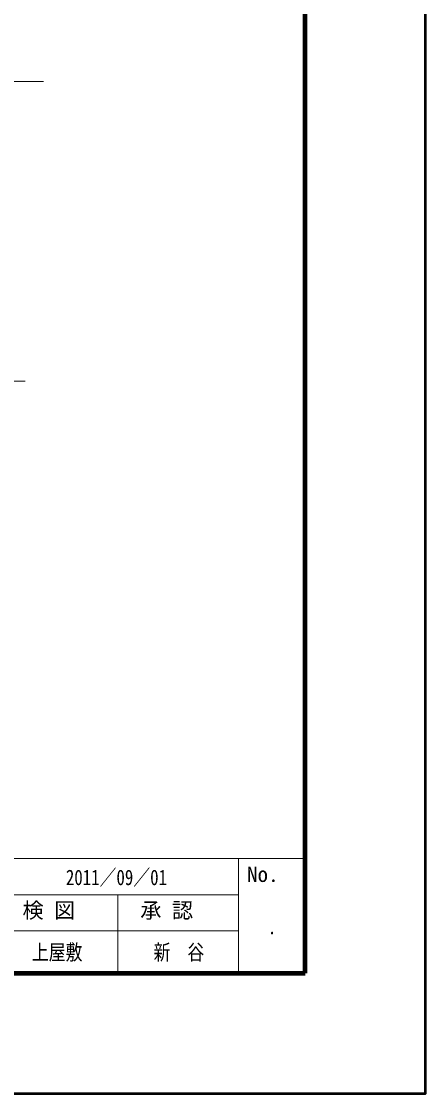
# Model space of a CAD drawing. Units: millimetres at full size, sheet at 1:10; details may follow other scales. Extents: x 0 to 4200, y 0 to 2970.
# Drawn here: x 3530 to 4200, y 0 to 1779 of the extents above; entities that cross this region are included whole.
import ezdxf
from ezdxf.enums import TextEntityAlignment as Align

# ---------------------------------------------------------------- set-up
doc = ezdxf.new("R2010")
doc.units = ezdxf.units.MM
doc.header["$LTSCALE"] = 10
doc.layers.add('D-STR-HTXT', color=7, linetype='Continuous', lineweight=13)
doc.layers.add('D-TTL', color=7, linetype='Continuous', lineweight=13)
doc.styles.add('ＭＳ ゴシック', font='')
doc.styles.get('ＭＳ ゴシック').set_extended_font_data('MS Gothic')

msp = doc.modelspace()

# ---------------------------------------------------------------- linework, layer by layer
at = {"layer": 'D-STR-HTXT'}
for points in [[(2999.63, 1519.08), (3153.87, 1679.41), (3178.87, 1679.41), (3565.93, 1679.41)], [(2943.78, 902.77), (3205.02, 1182.05), (3230.02, 1182.05), (3535.48, 1182.05)]]:
    msp.add_lwpolyline(points, dxfattribs=at)
at = {"layer": 'D-TTL', "color": 2, "lineweight": 140}
for p, q in [((4000, 200), (4000, 2770)), ((200, 200), (4000, 200))]:
    msp.add_line(p, q, dxfattribs=at)
at = {"layer": 'D-TTL'}
for p, q in [((3889.61, 200), (3889.61, 390)), ((3889.61, 270), (3289.61, 270))]:
    msp.add_line(p, q, dxfattribs=at)
at = {"layer": 'D-TTL', "color": 2, "lineweight": 50}
msp.add_lwpolyline([(0, 0), (4200, 0), (4200, 2970), (0, 2970)], close=True, dxfattribs=at)
at = {"layer": 'D-TTL', "color": 2}
msp.add_lwpolyline([(200, 200), (4000, 200), (4000, 390), (200, 390)], close=True, dxfattribs=at)
at = {"layer": 'D-TTL'}
for points in [[(3289.61, 330), (3889.61, 330), (3889.61, 390), (3289.61, 390)], [(3889.61, 390), (4000, 390), (4000, 200), (3889.61, 200)], [(3489.61, 330), (3689.61, 330), (3689.61, 200), (3489.61, 200)], [(3689.61, 330), (3889.61, 330), (3889.61, 200), (3689.61, 200)]]:
    msp.add_lwpolyline(points, close=True, dxfattribs=at)

# ---------------------------------------------------------------- texts
at = {"layer": 'D-TTL', "style": 'ＭＳ ゴシック', "width": 0.8}
for s, p in [('2011／09／01', (3687.11, 338.2)), ('.', (3945.28, 256.68)), ('上屋敷', (3588.75, 214.05)), ('新\u3000谷', (3790.77, 214.05))]:
    msp.add_text(s, height=25.66, dxfattribs=at).set_placement(p, align=Align.BOTTOM_CENTER)
at = {"layer": 'D-TTL', "style": 'ＭＳ ゴシック'}
for s, p in [('No.', (3903.82, 343.44)), ('検 図', (3531.27, 283.61)), ('承 認', (3726.76, 283.61))]:
    msp.add_text(s, height=25.66, dxfattribs=at).set_placement(p, align=Align.BOTTOM_LEFT)

doc.saveas('drawing.dxf')
